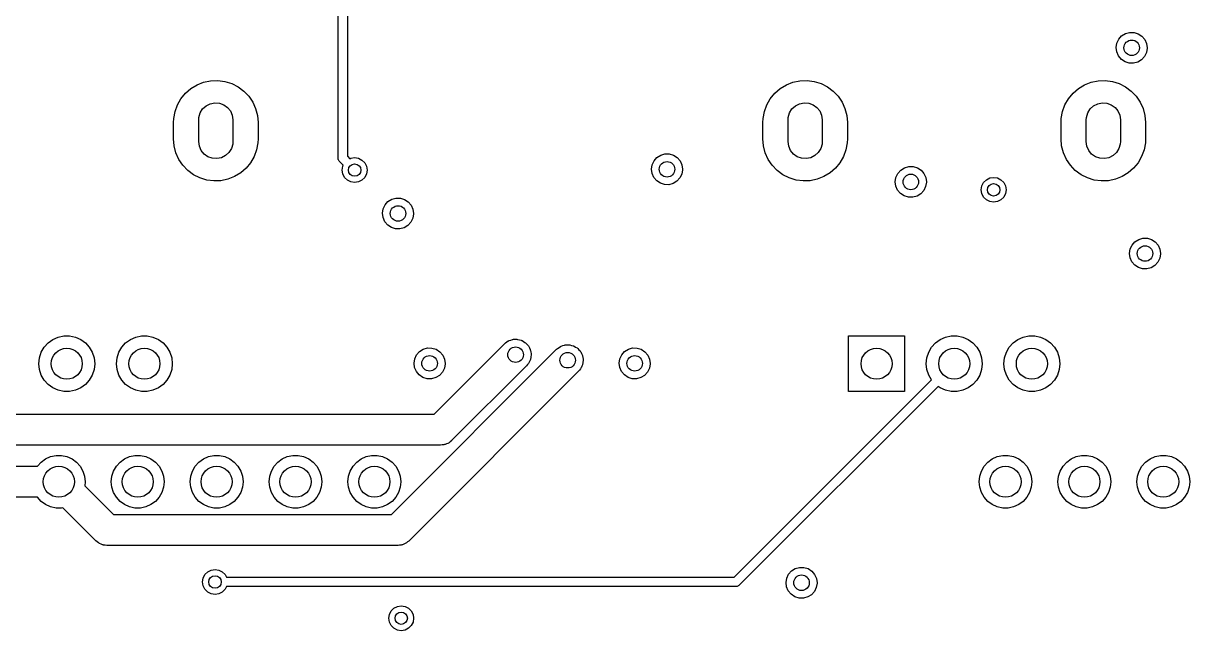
# Model space of a CAD drawing. Extents: x 74 to 207, y -143 to -33.
# Drawn here: x 139.57 to 177.13, y -72.1 to -52.55 of the extents above; entities that cross this region are included whole.
import ezdxf

# ---------------------------------------------------------------- set-up
doc = ezdxf.new("R2010")
doc.units = 0
doc.layers.add('BLACK', color=7, linetype='CONTINUOUS')

msp = doc.modelspace()

# ---------------------------------------------------------------- linework, layer by layer
at = {"layer": 'BLACK', "linetype": 'CONTINUOUS'}
for p, q in [((149.71, -56.896), (149.71, -36.7321)), ((150.01, -36.67), (150.01, -56.8339)), ((174.936, -52.9592), (175.056, -52.8836)), ((175.056, -52.8836), (175.192, -52.8446)), ((175.192, -52.8446), (175.334, -52.8455)), ((175.334, -52.8455), (175.47, -52.8861)), ((175.47, -52.8861), (175.589, -52.9632)), ((174.76, -53.3339), (174.782, -53.1938)), ((174.782, -53.1938), (174.842, -53.0655)), ((174.842, -53.0655), (174.936, -52.9592)), ((175.589, -52.9632), (175.681, -53.0706)), ((175.681, -53.0706), (175.74, -53.1997)), ((175.74, -53.1997), (175.76, -53.34)), ((174.778, -53.4745), (174.76, -53.3339)), ((174.836, -53.6042), (174.778, -53.4745)), ((174.927, -53.7127), (174.836, -53.6042)), ((175.675, -53.6196), (175.579, -53.7247)), ((175.736, -53.492), (175.675, -53.6196)), ((175.76, -53.3522), (175.736, -53.492)), ((175.76, -53.34), (175.76, -53.3522)), ((175.045, -53.7913), (174.927, -53.7127)), ((175.18, -53.8336), (175.045, -53.7913)), ((175.322, -53.8362), (175.18, -53.8336)), ((175.459, -53.7989), (175.322, -53.8362)), ((175.579, -53.7247), (175.459, -53.7989)), ((145.165, -54.5318), (145.379, -54.4474)), ((145.379, -54.4474), (145.604, -54.4001)), ((145.604, -54.4001), (145.834, -54.3915)), ((145.834, -54.3915), (146.062, -54.4217)), ((146.062, -54.4217), (146.282, -54.4899)), ((164.14, -54.5318), (164.354, -54.4474)), ((164.354, -54.4474), (164.579, -54.4001)), ((164.579, -54.4001), (164.809, -54.3915)), ((164.809, -54.3915), (165.037, -54.4217)), ((165.037, -54.4217), (165.257, -54.4899)), ((173.74, -54.5318), (173.954, -54.4474)), ((173.954, -54.4474), (174.179, -54.4001)), ((174.179, -54.4001), (174.409, -54.3915)), ((174.409, -54.3915), (174.637, -54.4217)), ((174.637, -54.4217), (174.857, -54.4899)), ((144.649, -54.9797), (144.795, -54.8019)), ((144.795, -54.8019), (144.969, -54.6511)), ((144.969, -54.6511), (145.165, -54.5318)), ((146.282, -54.4899), (146.487, -54.5941)), ((146.487, -54.5941), (146.671, -54.7314)), ((146.671, -54.7314), (146.83, -54.8978)), ((163.624, -54.9797), (163.77, -54.8019)), ((163.77, -54.8019), (163.944, -54.6511)), ((163.944, -54.6511), (164.14, -54.5318)), ((165.257, -54.4899), (165.462, -54.5941)), ((165.462, -54.5941), (165.646, -54.7314)), ((165.646, -54.7314), (165.805, -54.8978)), ((173.224, -54.9797), (173.37, -54.8019)), ((173.37, -54.8019), (173.544, -54.6511)), ((173.544, -54.6511), (173.74, -54.5318)), ((174.857, -54.4899), (175.062, -54.5941)), ((175.062, -54.5941), (175.246, -54.7314)), ((175.246, -54.7314), (175.405, -54.8978)), ((144.457, -55.3957), (144.535, -55.1795)), ((144.535, -55.1795), (144.649, -54.9797)), ((145.456, -55.2084), (145.589, -55.1406)), ((145.589, -55.1406), (145.735, -55.1111)), ((145.735, -55.1111), (145.884, -55.122)), ((145.884, -55.122), (146.025, -55.1726)), ((146.025, -55.1726), (146.147, -55.2591)), ((146.83, -54.8978), (146.958, -55.0886)), ((146.958, -55.0886), (147.053, -55.2983)), ((163.432, -55.3957), (163.51, -55.1795)), ((163.51, -55.1795), (163.624, -54.9797)), ((164.431, -55.2084), (164.564, -55.1406)), ((164.564, -55.1406), (164.71, -55.1111)), ((164.71, -55.1111), (164.859, -55.122)), ((164.859, -55.122), (165, -55.1726)), ((165, -55.1726), (165.122, -55.2591)), ((165.805, -54.8978), (165.933, -55.0886)), ((165.933, -55.0886), (166.028, -55.2983)), ((173.032, -55.3957), (173.11, -55.1795)), ((173.11, -55.1795), (173.224, -54.9797)), ((174.031, -55.2084), (174.164, -55.1406)), ((174.164, -55.1406), (174.31, -55.1111)), ((174.31, -55.1111), (174.459, -55.122)), ((174.459, -55.122), (174.6, -55.1726)), ((174.6, -55.1726), (174.722, -55.2591)), ((175.405, -54.8978), (175.533, -55.0886)), ((175.533, -55.0886), (175.628, -55.2983)), ((144.416, -55.622), (144.457, -55.3957)), ((145.226, -55.5797), (145.268, -55.4363)), ((145.268, -55.4363), (145.346, -55.3094)), ((145.346, -55.3094), (145.456, -55.2084)), ((146.147, -55.2591), (146.24, -55.3751)), ((146.24, -55.3751), (146.3, -55.5121)), ((146.3, -55.5121), (146.32, -55.66)), ((147.053, -55.2983), (147.111, -55.5209)), ((147.111, -55.5209), (147.13, -55.75)), ((163.391, -55.622), (163.432, -55.3957)), ((164.201, -55.5797), (164.243, -55.4363)), ((164.243, -55.4363), (164.321, -55.3094)), ((164.321, -55.3094), (164.431, -55.2084)), ((165.122, -55.2591), (165.215, -55.3751)), ((165.215, -55.3751), (165.275, -55.5121)), ((165.275, -55.5121), (165.295, -55.66)), ((166.028, -55.2983), (166.086, -55.5209)), ((166.086, -55.5209), (166.105, -55.75)), ((172.991, -55.622), (173.032, -55.3957)), ((173.801, -55.5797), (173.843, -55.4363)), ((173.843, -55.4363), (173.921, -55.3094)), ((173.921, -55.3094), (174.031, -55.2084)), ((174.722, -55.2591), (174.815, -55.3751)), ((174.815, -55.3751), (174.875, -55.5121)), ((174.875, -55.5121), (174.895, -55.66)), ((175.628, -55.2983), (175.686, -55.5209)), ((175.686, -55.5209), (175.705, -55.75)), ((144.41, -55.75), (144.416, -55.622)), ((144.41, -56.27), (144.41, -55.75)), ((145.22, -55.66), (145.226, -55.5797)), ((145.22, -56.36), (145.22, -55.66)), ((146.32, -55.66), (146.32, -56.36)), ((147.13, -55.75), (147.13, -56.27)), ((163.385, -55.75), (163.391, -55.622)), ((163.385, -56.27), (163.385, -55.75)), ((164.195, -55.66), (164.201, -55.5797)), ((164.195, -56.36), (164.195, -55.66)), ((165.295, -55.66), (165.295, -56.36)), ((166.105, -55.75), (166.105, -56.27)), ((172.985, -55.75), (172.991, -55.622)), ((172.985, -56.27), (172.985, -55.75)), ((173.795, -55.66), (173.801, -55.5797)), ((173.795, -56.36), (173.795, -55.66)), ((174.895, -55.66), (174.895, -56.36)), ((175.705, -55.75), (175.705, -56.27)), ((144.429, -56.4991), (144.41, -56.27)), ((147.13, -56.27), (147.124, -56.398)), ((163.404, -56.4991), (163.385, -56.27)), ((166.105, -56.27), (166.099, -56.398)), ((173.004, -56.4991), (172.985, -56.27)), ((175.705, -56.27), (175.699, -56.398)), ((144.487, -56.7217), (144.429, -56.4991)), ((145.24, -56.5079), (145.22, -56.36)), ((145.3, -56.6449), (145.24, -56.5079)), ((145.393, -56.7609), (145.3, -56.6449)), ((146.272, -56.5837), (146.194, -56.7106)), ((146.314, -56.4403), (146.272, -56.5837)), ((146.32, -56.36), (146.314, -56.4403)), ((147.083, -56.6243), (147.005, -56.8405)), ((147.124, -56.398), (147.083, -56.6243)), ((163.462, -56.7217), (163.404, -56.4991)), ((164.215, -56.5079), (164.195, -56.36)), ((164.275, -56.6449), (164.215, -56.5079)), ((164.368, -56.7609), (164.275, -56.6449)), ((165.247, -56.5837), (165.169, -56.7106)), ((165.289, -56.4403), (165.247, -56.5837)), ((165.295, -56.36), (165.289, -56.4403)), ((166.058, -56.6243), (165.98, -56.8405)), ((166.099, -56.398), (166.058, -56.6243)), ((173.062, -56.7217), (173.004, -56.4991)), ((173.815, -56.5079), (173.795, -56.36)), ((173.875, -56.6449), (173.815, -56.5079)), ((173.968, -56.7609), (173.875, -56.6449)), ((174.847, -56.5837), (174.769, -56.7106)), ((174.889, -56.4403), (174.847, -56.5837)), ((174.895, -56.36), (174.889, -56.4403)), ((175.658, -56.6243), (175.58, -56.8405)), ((175.699, -56.398), (175.658, -56.6243)), ((144.582, -56.9314), (144.487, -56.7217)), ((144.71, -57.1222), (144.582, -56.9314)), ((145.515, -56.8474), (145.393, -56.7609)), ((145.656, -56.898), (145.515, -56.8474)), ((145.805, -56.9089), (145.656, -56.898)), ((145.951, -56.8794), (145.805, -56.9089)), ((146.084, -56.8116), (145.951, -56.8794)), ((146.194, -56.7106), (146.084, -56.8116)), ((146.891, -57.0403), (146.745, -57.2181)), ((147.005, -56.8405), (146.891, -57.0403)), ((149.715, -56.9151), (149.71, -56.896)), ((149.715, -56.9348), (149.715, -56.9151)), ((149.725, -56.9519), (149.715, -56.9348)), ((149.73, -56.971), (149.725, -56.9519)), ((149.744, -56.985), (149.73, -56.971)), ((149.754, -57.0021), (149.744, -56.985)), ((149.876, -57.1238), (149.754, -57.0021)), ((150.01, -56.8339), (150.088, -56.9117)), ((150.088, -56.9117), (150.117, -56.8966)), ((150.117, -56.8966), (150.241, -56.877)), ((150.241, -56.877), (150.365, -56.8966)), ((150.365, -56.8966), (150.476, -56.9534)), ((150.476, -56.9534), (150.565, -57.0419)), ((150.565, -57.0419), (150.621, -57.1534)), ((159.82, -57.1058), (159.88, -56.9775)), ((159.88, -56.9775), (159.974, -56.8712)), ((159.974, -56.8712), (160.094, -56.7956)), ((160.094, -56.7956), (160.23, -56.7566)), ((160.23, -56.7566), (160.372, -56.7575)), ((160.372, -56.7575), (160.508, -56.7981)), ((160.508, -56.7981), (160.626, -56.8752)), ((160.626, -56.8752), (160.719, -56.9826)), ((160.719, -56.9826), (160.778, -57.1117)), ((163.557, -56.9314), (163.462, -56.7217)), ((163.685, -57.1222), (163.557, -56.9314)), ((164.49, -56.8474), (164.368, -56.7609)), ((164.631, -56.898), (164.49, -56.8474)), ((164.78, -56.9089), (164.631, -56.898)), ((164.926, -56.8794), (164.78, -56.9089)), ((165.059, -56.8116), (164.926, -56.8794)), ((165.169, -56.7106), (165.059, -56.8116)), ((165.866, -57.0403), (165.72, -57.2181)), ((165.98, -56.8405), (165.866, -57.0403)), ((173.157, -56.9314), (173.062, -56.7217)), ((173.285, -57.1222), (173.157, -56.9314)), ((174.09, -56.8474), (173.968, -56.7609)), ((174.231, -56.898), (174.09, -56.8474)), ((174.38, -56.9089), (174.231, -56.898)), ((174.526, -56.8794), (174.38, -56.9089)), ((174.659, -56.8116), (174.526, -56.8794)), ((174.769, -56.7106), (174.659, -56.8116)), ((175.466, -57.0403), (175.32, -57.2181)), ((175.58, -56.8405), (175.466, -57.0403)), ((144.869, -57.2886), (144.71, -57.1222)), ((145.053, -57.4259), (144.869, -57.2886)), ((145.258, -57.5301), (145.053, -57.4259)), ((146.571, -57.3689), (146.375, -57.4882)), ((146.745, -57.2181), (146.571, -57.3689)), ((149.841, -57.277), (149.861, -57.1534)), ((149.861, -57.4006), (149.841, -57.277)), ((149.861, -57.1534), (149.876, -57.1238)), ((149.917, -57.5121), (149.861, -57.4006)), ((150.621, -57.4006), (150.565, -57.5121)), ((150.621, -57.1534), (150.641, -57.277)), ((150.641, -57.277), (150.621, -57.4006)), ((159.798, -57.2459), (159.82, -57.1058)), ((159.816, -57.3865), (159.798, -57.2459)), ((159.873, -57.5162), (159.816, -57.3865)), ((160.774, -57.404), (160.712, -57.5316)), ((160.798, -57.2642), (160.774, -57.404)), ((160.778, -57.1117), (160.798, -57.252)), ((160.798, -57.252), (160.798, -57.2642)), ((163.844, -57.2886), (163.685, -57.1222)), ((164.028, -57.4259), (163.844, -57.2886)), ((164.233, -57.5301), (164.028, -57.4259)), ((165.546, -57.3689), (165.35, -57.4882)), ((165.72, -57.2181), (165.546, -57.3689)), ((167.67, -57.5118), (167.73, -57.3835)), ((167.73, -57.3835), (167.824, -57.2772)), ((167.824, -57.2772), (167.944, -57.2016)), ((167.944, -57.2016), (168.08, -57.1626)), ((168.08, -57.1626), (168.222, -57.1635)), ((168.222, -57.1635), (168.358, -57.2041)), ((168.358, -57.2041), (168.477, -57.2812)), ((168.477, -57.2812), (168.569, -57.3886)), ((168.569, -57.3886), (168.628, -57.5177)), ((173.444, -57.2886), (173.285, -57.1222)), ((173.628, -57.4259), (173.444, -57.2886)), ((173.833, -57.5301), (173.628, -57.4259)), ((175.146, -57.3689), (174.95, -57.4882)), ((175.32, -57.2181), (175.146, -57.3689)), ((145.478, -57.5983), (145.258, -57.5301)), ((145.706, -57.6285), (145.478, -57.5983)), ((145.936, -57.6199), (145.706, -57.6285)), ((146.161, -57.5726), (145.936, -57.6199)), ((146.375, -57.4882), (146.161, -57.5726)), ((150.006, -57.6006), (149.917, -57.5121)), ((150.117, -57.6574), (150.006, -57.6006)), ((150.241, -57.677), (150.117, -57.6574)), ((150.365, -57.6574), (150.241, -57.677)), ((150.476, -57.6006), (150.365, -57.6574)), ((150.565, -57.5121), (150.476, -57.6006)), ((159.965, -57.6247), (159.873, -57.5162)), ((160.083, -57.7033), (159.965, -57.6247)), ((160.218, -57.7456), (160.083, -57.7033)), ((160.36, -57.7482), (160.218, -57.7456)), ((160.496, -57.7109), (160.36, -57.7482)), ((160.617, -57.6367), (160.496, -57.7109)), ((160.712, -57.5316), (160.617, -57.6367)), ((164.453, -57.5983), (164.233, -57.5301)), ((164.681, -57.6285), (164.453, -57.5983)), ((164.911, -57.6199), (164.681, -57.6285)), ((165.136, -57.5726), (164.911, -57.6199)), ((165.35, -57.4882), (165.136, -57.5726)), ((167.648, -57.6519), (167.67, -57.5118)), ((167.666, -57.7925), (167.648, -57.6519)), ((167.724, -57.9222), (167.666, -57.7925)), ((168.624, -57.81), (168.563, -57.9376)), ((168.648, -57.6702), (168.624, -57.81)), ((168.628, -57.5177), (168.648, -57.658)), ((168.648, -57.658), (168.648, -57.6702)), ((170.415, -57.912), (170.435, -57.7884)), ((170.435, -57.7884), (170.491, -57.6769)), ((170.491, -57.6769), (170.58, -57.5884)), ((170.58, -57.5884), (170.691, -57.5316)), ((170.691, -57.5316), (170.815, -57.512)), ((170.815, -57.512), (170.939, -57.5316)), ((170.939, -57.5316), (171.05, -57.5884)), ((171.05, -57.5884), (171.139, -57.6769)), ((171.139, -57.6769), (171.195, -57.7884)), ((171.195, -57.7884), (171.215, -57.912)), ((174.053, -57.5983), (173.833, -57.5301)), ((174.281, -57.6285), (174.053, -57.5983)), ((174.511, -57.6199), (174.281, -57.6285)), ((174.736, -57.5726), (174.511, -57.6199)), ((174.95, -57.4882), (174.736, -57.5726)), ((151.434, -58.2176), (151.57, -58.1786)), ((151.57, -58.1786), (151.712, -58.1795)), ((151.712, -58.1795), (151.848, -58.2201)), ((167.815, -58.0307), (167.724, -57.9222)), ((167.933, -58.1093), (167.815, -58.0307)), ((168.068, -58.1516), (167.933, -58.1093)), ((168.21, -58.1542), (168.068, -58.1516)), ((168.347, -58.1169), (168.21, -58.1542)), ((168.467, -58.0427), (168.347, -58.1169)), ((168.563, -57.9376), (168.467, -58.0427)), ((170.435, -58.0356), (170.415, -57.912)), ((170.491, -58.1471), (170.435, -58.0356)), ((170.58, -58.2356), (170.491, -58.1471)), ((171.139, -58.1471), (171.05, -58.2356)), ((171.195, -58.0356), (171.139, -58.1471)), ((171.215, -57.912), (171.195, -58.0356)), ((151.138, -58.6679), (151.16, -58.5278)), ((151.16, -58.5278), (151.22, -58.3995)), ((151.22, -58.3995), (151.314, -58.2932)), ((151.314, -58.2932), (151.434, -58.2176)), ((151.848, -58.2201), (151.967, -58.2972)), ((151.967, -58.2972), (152.059, -58.4046)), ((152.059, -58.4046), (152.118, -58.5337)), ((152.118, -58.5337), (152.138, -58.674)), ((170.691, -58.2924), (170.58, -58.2356)), ((170.815, -58.312), (170.691, -58.2924)), ((170.939, -58.2924), (170.815, -58.312)), ((171.05, -58.2356), (170.939, -58.2924)), ((151.156, -58.8085), (151.138, -58.6679)), ((151.214, -58.9382), (151.156, -58.8085)), ((151.305, -59.0467), (151.214, -58.9382)), ((152.053, -58.9536), (151.957, -59.0587)), ((152.114, -58.826), (152.053, -58.9536)), ((152.138, -58.6862), (152.114, -58.826)), ((152.138, -58.674), (152.138, -58.6862)), ((151.423, -59.1253), (151.305, -59.0467)), ((151.558, -59.1676), (151.423, -59.1253)), ((151.7, -59.1702), (151.558, -59.1676)), ((151.837, -59.1329), (151.7, -59.1702)), ((151.957, -59.0587), (151.837, -59.1329)), ((175.211, -59.8175), (175.271, -59.6892)), ((175.271, -59.6892), (175.365, -59.5829)), ((175.365, -59.5829), (175.485, -59.5073)), ((175.485, -59.5073), (175.621, -59.4683)), ((175.621, -59.4683), (175.763, -59.4692)), ((175.763, -59.4692), (175.899, -59.5098)), ((175.899, -59.5098), (176.018, -59.5869)), ((176.018, -59.5869), (176.11, -59.6943)), ((176.11, -59.6943), (176.169, -59.8234)), ((175.189, -59.9576), (175.211, -59.8175)), ((175.207, -60.0982), (175.189, -59.9576)), ((176.189, -59.9759), (176.165, -60.1157)), ((176.169, -59.8234), (176.189, -59.9637)), ((176.189, -59.9637), (176.189, -59.9759)), ((175.265, -60.2279), (175.207, -60.0982)), ((175.356, -60.3364), (175.265, -60.2279)), ((175.474, -60.415), (175.356, -60.3364)), ((175.609, -60.4573), (175.474, -60.415)), ((175.751, -60.4599), (175.609, -60.4573)), ((175.888, -60.4226), (175.751, -60.4599)), ((176.008, -60.3484), (175.888, -60.4226)), ((176.104, -60.2433), (176.008, -60.3484)), ((176.165, -60.1157), (176.104, -60.2433)), ((140.52, -62.7306), (140.692, -62.654)), ((140.692, -62.654), (140.876, -62.6149)), ((140.876, -62.6149), (141.064, -62.6149)), ((141.064, -62.6149), (141.248, -62.654)), ((141.248, -62.654), (141.42, -62.7306)), ((143.02, -62.7306), (143.192, -62.654)), ((143.192, -62.654), (143.376, -62.6149)), ((143.376, -62.6149), (143.564, -62.6149)), ((143.564, -62.6149), (143.748, -62.654)), ((143.748, -62.654), (143.92, -62.7306)), ((166.145, -64.41), (166.145, -62.61)), ((166.145, -62.61), (167.945, -62.61)), ((167.945, -62.61), (167.945, -64.41)), ((169.095, -62.7306), (169.267, -62.654)), ((169.267, -62.654), (169.451, -62.6149)), ((169.451, -62.6149), (169.639, -62.6149)), ((169.639, -62.6149), (169.823, -62.654)), ((169.823, -62.654), (169.995, -62.7306)), ((171.595, -62.7306), (171.767, -62.654)), ((171.767, -62.654), (171.951, -62.6149)), ((171.951, -62.6149), (172.139, -62.6149)), ((172.139, -62.6149), (172.323, -62.654)), ((172.323, -62.654), (172.495, -62.7306)), ((140.148, -63.1439), (140.242, -62.981)), ((140.242, -62.981), (140.368, -62.8412)), ((140.368, -62.8412), (140.52, -62.7306)), ((141.42, -62.7306), (141.572, -62.8412)), ((141.572, -62.8412), (141.698, -62.981)), ((141.698, -62.981), (141.792, -63.1439)), ((142.648, -63.1439), (142.742, -62.981)), ((142.742, -62.981), (142.868, -62.8412)), ((142.868, -62.8412), (143.02, -62.7306)), ((143.92, -62.7306), (144.072, -62.8412)), ((144.072, -62.8412), (144.198, -62.981)), ((144.198, -62.981), (144.292, -63.1439)), ((151.43, -68.36), (156.745, -63.0448)), ((152.33, -63.1192), (152.45, -63.0436)), ((152.45, -63.0436), (152.586, -63.0046)), ((152.586, -63.0046), (152.728, -63.0055)), ((152.728, -63.0055), (152.864, -63.0461)), ((152.802, -65.1336), (155.069, -62.867)), ((152.864, -63.0461), (152.983, -63.1232)), ((155.069, -62.867), (155.073, -62.8628)), ((155.073, -62.8628), (155.087, -62.8527)), ((155.087, -62.8527), (155.099, -62.8398)), ((155.099, -62.8398), (155.144, -62.811)), ((155.144, -62.811), (155.188, -62.7791)), ((155.188, -62.7791), (155.204, -62.7733)), ((155.204, -62.7733), (155.218, -62.7642)), ((155.218, -62.7642), (155.27, -62.7493)), ((155.27, -62.7493), (155.321, -62.731)), ((155.321, -62.731), (155.338, -62.7299)), ((155.338, -62.7299), (155.355, -62.7252)), ((155.355, -62.7252), (155.409, -62.7256)), ((155.409, -62.7256), (155.463, -62.7222)), ((155.463, -62.7222), (155.479, -62.726)), ((155.479, -62.726), (155.497, -62.7261)), ((155.497, -62.7261), (155.548, -62.7416)), ((155.548, -62.7416), (155.601, -62.7535)), ((155.601, -62.7535), (155.616, -62.7618)), ((155.616, -62.7618), (155.632, -62.7667)), ((155.632, -62.7667), (155.678, -62.7961)), ((155.678, -62.7961), (155.725, -62.8223)), ((155.725, -62.8223), (155.737, -62.8345)), ((155.737, -62.8345), (155.751, -62.8438)), ((155.751, -62.8438), (155.787, -62.8848)), ((155.787, -62.8848), (155.825, -62.9232)), ((155.825, -62.9232), (155.833, -62.9382)), ((155.833, -62.9382), (155.844, -62.9512)), ((155.844, -62.9512), (155.866, -63.0004)), ((155.866, -63.0004), (155.892, -63.048)), ((155.892, -63.048), (155.895, -63.0647)), ((155.895, -63.0647), (155.903, -63.0803)), ((155.903, -63.0803), (155.91, -63.1338)), ((156.745, -63.0448), (156.75, -63.0406)), ((156.75, -63.0406), (156.764, -63.0305)), ((156.764, -63.0305), (156.775, -63.0176)), ((156.775, -63.0176), (156.821, -62.9888)), ((156.821, -62.9888), (156.864, -62.9569)), ((156.864, -62.9569), (156.88, -62.9511)), ((156.88, -62.9511), (156.895, -62.942)), ((156.895, -62.942), (156.947, -62.9271)), ((156.947, -62.9271), (156.998, -62.9088)), ((156.998, -62.9088), (157.015, -62.9077)), ((157.015, -62.9077), (157.031, -62.903)), ((157.031, -62.903), (157.085, -62.9034)), ((157.085, -62.9034), (157.139, -62.9)), ((157.139, -62.9), (157.156, -62.9038)), ((157.156, -62.9038), (157.173, -62.9039)), ((157.173, -62.9039), (157.225, -62.9194)), ((157.225, -62.9194), (157.277, -62.9313)), ((157.277, -62.9313), (157.292, -62.9396)), ((157.292, -62.9396), (157.309, -62.9445)), ((157.309, -62.9445), (157.354, -62.9739)), ((157.354, -62.9739), (157.401, -63.0001)), ((157.401, -63.0001), (157.413, -63.0123)), ((157.413, -63.0123), (157.428, -63.0216)), ((157.428, -63.0216), (157.463, -63.0625)), ((157.463, -63.0625), (157.501, -63.101)), ((158.934, -63.1192), (159.054, -63.0436)), ((159.054, -63.0436), (159.19, -63.0046)), ((159.19, -63.0046), (159.332, -63.0055)), ((159.332, -63.0055), (159.468, -63.0461)), ((159.468, -63.0461), (159.587, -63.1232)), ((168.723, -63.1439), (168.817, -62.981)), ((168.817, -62.981), (168.943, -62.8412)), ((168.943, -62.8412), (169.095, -62.7306)), ((169.995, -62.7306), (170.147, -62.8412)), ((170.147, -62.8412), (170.273, -62.981)), ((170.273, -62.981), (170.367, -63.1439)), ((171.223, -63.1439), (171.317, -62.981)), ((171.317, -62.981), (171.443, -62.8412)), ((171.443, -62.8412), (171.595, -62.7306)), ((172.495, -62.7306), (172.647, -62.8412)), ((172.647, -62.8412), (172.773, -62.981)), ((172.773, -62.981), (172.867, -63.1439)), ((140.07, -63.51), (140.09, -63.3229)), ((140.09, -63.3229), (140.148, -63.1439)), ((141.792, -63.1439), (141.85, -63.3229)), ((141.85, -63.3229), (141.87, -63.51)), ((142.57, -63.51), (142.59, -63.3229)), ((142.59, -63.3229), (142.648, -63.1439)), ((144.292, -63.1439), (144.35, -63.3229)), ((144.35, -63.3229), (144.37, -63.51)), ((152.154, -63.4939), (152.176, -63.3538)), ((152.176, -63.3538), (152.236, -63.2255)), ((152.236, -63.2255), (152.33, -63.1192)), ((152.983, -63.1232), (153.075, -63.2306)), ((153.075, -63.2306), (153.134, -63.3597)), ((153.134, -63.3597), (153.154, -63.5)), ((155.861, -63.4607), (155.847, -63.4793)), ((155.878, -63.4158), (155.861, -63.4607)), ((155.899, -63.3726), (155.878, -63.4158)), ((155.903, -63.3497), (155.899, -63.3726)), ((155.911, -63.328), (155.903, -63.3497)), ((155.91, -63.1338), (155.921, -63.1866)), ((155.914, -63.2801), (155.911, -63.328)), ((155.922, -63.2328), (155.914, -63.2801)), ((155.921, -63.1866), (155.92, -63.2037)), ((155.92, -63.2037), (155.923, -63.2206)), ((155.923, -63.2206), (155.922, -63.2328)), ((157.501, -63.101), (157.509, -63.1161)), ((157.509, -63.1161), (157.52, -63.129)), ((157.52, -63.129), (157.543, -63.1782)), ((157.543, -63.1782), (157.568, -63.2258)), ((157.568, -63.2258), (157.572, -63.2425)), ((157.572, -63.2425), (157.579, -63.2581)), ((157.579, -63.2581), (157.587, -63.3115)), ((157.587, -63.3115), (157.598, -63.3644)), ((157.591, -63.4579), (157.587, -63.5058)), ((157.599, -63.4106), (157.591, -63.4579)), ((157.598, -63.3644), (157.597, -63.3815)), ((157.597, -63.3815), (157.599, -63.3984)), ((157.599, -63.3984), (157.599, -63.4106)), ((158.758, -63.4939), (158.78, -63.3538)), ((158.78, -63.3538), (158.84, -63.2255)), ((158.84, -63.2255), (158.934, -63.1192)), ((159.587, -63.1232), (159.679, -63.2306)), ((159.679, -63.2306), (159.738, -63.3597)), ((159.738, -63.3597), (159.758, -63.5)), ((168.645, -63.51), (168.665, -63.3229)), ((168.665, -63.3229), (168.723, -63.1439)), ((170.367, -63.1439), (170.425, -63.3229)), ((170.425, -63.3229), (170.445, -63.51)), ((171.145, -63.51), (171.165, -63.3229)), ((171.165, -63.3229), (171.223, -63.1439)), ((172.867, -63.1439), (172.925, -63.3229)), ((172.925, -63.3229), (172.945, -63.51)), ((140.09, -63.6971), (140.07, -63.51)), ((140.148, -63.8761), (140.09, -63.6971)), ((141.85, -63.6971), (141.792, -63.8761)), ((141.87, -63.51), (141.85, -63.6971)), ((142.59, -63.6971), (142.57, -63.51)), ((142.648, -63.8761), (142.59, -63.6971)), ((144.35, -63.6971), (144.292, -63.8761)), ((144.37, -63.51), (144.35, -63.6971)), ((157.453, -63.752), (151.991, -69.2136)), ((152.172, -63.6345), (152.154, -63.4939)), ((152.23, -63.7642), (152.172, -63.6345)), ((152.321, -63.8727), (152.23, -63.7642)), ((153.069, -63.7796), (152.973, -63.8847)), ((153.13, -63.652), (153.069, -63.7796)), ((153.154, -63.5122), (153.13, -63.652)), ((153.154, -63.5), (153.154, -63.5122)), ((155.776, -63.5742), (153.363, -65.9872)), ((155.805, -63.5358), (155.776, -63.5742)), ((155.837, -63.5002), (155.805, -63.5358)), ((155.847, -63.4793), (155.837, -63.5002)), ((157.481, -63.7136), (157.453, -63.752)), ((157.514, -63.678), (157.481, -63.7136)), ((157.524, -63.6571), (157.514, -63.678)), ((157.538, -63.6385), (157.524, -63.6571)), ((157.554, -63.5936), (157.538, -63.6385)), ((157.575, -63.5504), (157.554, -63.5936)), ((157.579, -63.5275), (157.575, -63.5504)), ((157.587, -63.5058), (157.579, -63.5275)), ((158.776, -63.6345), (158.758, -63.4939)), ((158.834, -63.7642), (158.776, -63.6345)), ((158.925, -63.8727), (158.834, -63.7642)), ((159.673, -63.7796), (159.577, -63.8847)), ((159.734, -63.652), (159.673, -63.7796)), ((159.758, -63.5122), (159.734, -63.652)), ((159.758, -63.5), (159.758, -63.5122)), ((168.665, -63.6971), (168.645, -63.51)), ((168.723, -63.8761), (168.665, -63.6971)), ((170.425, -63.6971), (170.367, -63.8761)), ((170.445, -63.51), (170.425, -63.6971)), ((171.165, -63.6971), (171.145, -63.51)), ((171.223, -63.8761), (171.165, -63.6971)), ((172.925, -63.6971), (172.867, -63.8761)), ((172.945, -63.51), (172.925, -63.6971)), ((140.242, -64.039), (140.148, -63.8761)), ((140.368, -64.1788), (140.242, -64.039)), ((140.52, -64.2894), (140.368, -64.1788)), ((141.572, -64.1788), (141.42, -64.2894)), ((141.698, -64.039), (141.572, -64.1788)), ((141.792, -63.8761), (141.698, -64.039)), ((142.742, -64.039), (142.648, -63.8761)), ((142.868, -64.1788), (142.742, -64.039)), ((143.02, -64.2894), (142.868, -64.1788)), ((144.072, -64.1788), (143.92, -64.2894)), ((144.198, -64.039), (144.072, -64.1788)), ((144.292, -63.8761), (144.198, -64.039)), ((152.439, -63.9513), (152.321, -63.8727)), ((152.574, -63.9936), (152.439, -63.9513)), ((152.716, -63.9962), (152.574, -63.9936)), ((152.853, -63.9589), (152.716, -63.9962)), ((152.973, -63.8847), (152.853, -63.9589)), ((159.043, -63.9513), (158.925, -63.8727)), ((159.178, -63.9936), (159.043, -63.9513)), ((159.32, -63.9962), (159.178, -63.9936)), ((159.457, -63.9589), (159.32, -63.9962)), ((159.577, -63.8847), (159.457, -63.9589)), ((162.457, -70.3858), (168.812, -64.0307)), ((168.812, -64.0307), (168.723, -63.8761)), ((170.147, -64.1788), (169.995, -64.2894)), ((170.273, -64.039), (170.147, -64.1788)), ((170.367, -63.8761), (170.273, -64.039)), ((171.317, -64.039), (171.223, -63.8761)), ((171.443, -64.1788), (171.317, -64.039)), ((171.595, -64.2894), (171.443, -64.1788)), ((172.647, -64.1788), (172.495, -64.2894)), ((172.773, -64.039), (172.647, -64.1788)), ((172.867, -63.8761), (172.773, -64.039)), ((140.692, -64.366), (140.52, -64.2894)), ((140.876, -64.4051), (140.692, -64.366)), ((141.064, -64.4051), (140.876, -64.4051)), ((141.248, -64.366), (141.064, -64.4051)), ((141.42, -64.2894), (141.248, -64.366)), ((143.192, -64.366), (143.02, -64.2894)), ((143.376, -64.4051), (143.192, -64.366)), ((143.564, -64.4051), (143.376, -64.4051)), ((143.748, -64.366), (143.564, -64.4051)), ((143.92, -64.2894), (143.748, -64.366)), ((169.027, -64.2401), (162.625, -70.6419)), ((167.945, -64.41), (166.145, -64.41)), ((169.095, -64.2894), (169.027, -64.2401)), ((169.267, -64.366), (169.095, -64.2894)), ((169.451, -64.4051), (169.267, -64.366)), ((169.639, -64.4051), (169.451, -64.4051)), ((169.823, -64.366), (169.639, -64.4051)), ((169.995, -64.2894), (169.823, -64.366)), ((171.767, -64.366), (171.595, -64.2894)), ((171.951, -64.4051), (171.767, -64.366)), ((172.139, -64.4051), (171.951, -64.4051)), ((172.323, -64.366), (172.139, -64.4051)), ((172.495, -64.2894), (172.323, -64.366)), ((137.312, -65.1336), (152.802, -65.1336)), ((153.196, -66.0924), (153.15, -66.1135)), ((153.244, -66.0751), (153.196, -66.0924)), ((153.261, -66.0632), (153.244, -66.0751)), ((153.279, -66.0548), (153.261, -66.0632)), ((153.318, -66.0215), (153.279, -66.0548)), ((153.359, -65.9914), (153.318, -66.0215)), ((153.363, -65.9872), (153.359, -65.9914)), ((153.01, -66.1336), (137.52, -66.1336)), ((140.453, -66.5016), (140.627, -66.4647)), ((140.627, -66.4647), (140.805, -66.4647)), ((140.805, -66.4647), (140.979, -66.5016)), ((142.993, -66.5016), (143.167, -66.4647)), ((143.167, -66.4647), (143.345, -66.4647)), ((143.345, -66.4647), (143.519, -66.5016)), ((145.533, -66.5016), (145.707, -66.4647)), ((145.707, -66.4647), (145.885, -66.4647)), ((145.885, -66.4647), (146.059, -66.5016)), ((148.073, -66.5016), (148.247, -66.4647)), ((148.247, -66.4647), (148.425, -66.4647)), ((148.425, -66.4647), (148.599, -66.5016)), ((150.613, -66.5016), (150.787, -66.4647)), ((150.787, -66.4647), (150.965, -66.4647)), ((150.965, -66.4647), (151.139, -66.5016)), ((153.06, -66.1264), (153.01, -66.1336)), ((153.111, -66.1232), (153.06, -66.1264)), ((153.13, -66.1164), (153.111, -66.1232)), ((153.15, -66.1135), (153.13, -66.1164)), ((170.933, -66.5016), (171.107, -66.4647)), ((171.107, -66.4647), (171.285, -66.4647)), ((171.285, -66.4647), (171.459, -66.5016)), ((173.473, -66.5016), (173.647, -66.4647)), ((173.647, -66.4647), (173.825, -66.4647)), ((173.825, -66.4647), (173.999, -66.5016)), ((176.013, -66.5016), (176.187, -66.4647)), ((176.187, -66.4647), (176.365, -66.4647)), ((176.365, -66.4647), (176.539, -66.5016)), ((138.863, -66.81), (140.029, -66.81)), ((140.029, -66.81), (140.147, -66.6783)), ((140.147, -66.6783), (140.291, -66.5739)), ((140.291, -66.5739), (140.453, -66.5016)), ((140.979, -66.5016), (141.141, -66.5739)), ((141.141, -66.5739), (141.285, -66.6783)), ((141.285, -66.6783), (141.404, -66.8104)), ((141.404, -66.8104), (141.493, -66.9643)), ((142.479, -66.9643), (142.568, -66.8104)), ((142.568, -66.8104), (142.687, -66.6783)), ((142.687, -66.6783), (142.831, -66.5739)), ((142.831, -66.5739), (142.993, -66.5016)), ((143.519, -66.5016), (143.681, -66.5739)), ((143.681, -66.5739), (143.825, -66.6783)), ((143.825, -66.6783), (143.944, -66.8104)), ((143.944, -66.8104), (144.033, -66.9643)), ((145.019, -66.9643), (145.108, -66.8104)), ((145.108, -66.8104), (145.227, -66.6783)), ((145.227, -66.6783), (145.371, -66.5739)), ((145.371, -66.5739), (145.533, -66.5016)), ((146.059, -66.5016), (146.221, -66.5739)), ((146.221, -66.5739), (146.365, -66.6783)), ((146.365, -66.6783), (146.484, -66.8104)), ((146.484, -66.8104), (146.573, -66.9643)), ((147.559, -66.9643), (147.648, -66.8104)), ((147.648, -66.8104), (147.767, -66.6783)), ((147.767, -66.6783), (147.911, -66.5739)), ((147.911, -66.5739), (148.073, -66.5016)), ((148.599, -66.5016), (148.761, -66.5739)), ((148.761, -66.5739), (148.905, -66.6783)), ((148.905, -66.6783), (149.024, -66.8104)), ((149.024, -66.8104), (149.113, -66.9643)), ((150.099, -66.9643), (150.188, -66.8104)), ((150.188, -66.8104), (150.307, -66.6783)), ((150.307, -66.6783), (150.451, -66.5739)), ((150.451, -66.5739), (150.613, -66.5016)), ((151.139, -66.5016), (151.301, -66.5739)), ((151.301, -66.5739), (151.445, -66.6783)), ((151.445, -66.6783), (151.564, -66.8104)), ((151.564, -66.8104), (151.653, -66.9643)), ((170.419, -66.9643), (170.508, -66.8104)), ((170.508, -66.8104), (170.627, -66.6783)), ((170.627, -66.6783), (170.771, -66.5739)), ((170.771, -66.5739), (170.933, -66.5016)), ((171.459, -66.5016), (171.621, -66.5739)), ((171.621, -66.5739), (171.765, -66.6783)), ((171.765, -66.6783), (171.884, -66.8104)), ((171.884, -66.8104), (171.973, -66.9643)), ((172.959, -66.9643), (173.048, -66.8104)), ((173.048, -66.8104), (173.167, -66.6783)), ((173.167, -66.6783), (173.311, -66.5739)), ((173.311, -66.5739), (173.473, -66.5016)), ((173.999, -66.5016), (174.161, -66.5739)), ((174.161, -66.5739), (174.305, -66.6783)), ((174.305, -66.6783), (174.424, -66.8104)), ((174.424, -66.8104), (174.513, -66.9643)), ((175.499, -66.9643), (175.588, -66.8104)), ((175.588, -66.8104), (175.707, -66.6783)), ((175.707, -66.6783), (175.851, -66.5739)), ((175.851, -66.5739), (176.013, -66.5016)), ((176.539, -66.5016), (176.701, -66.5739)), ((176.701, -66.5739), (176.845, -66.6783)), ((176.845, -66.6783), (176.964, -66.8104)), ((176.964, -66.8104), (177.053, -66.9643)), ((141.493, -66.9643), (141.547, -67.1333)), ((141.547, -67.1333), (141.566, -67.31)), ((142.406, -67.31), (142.425, -67.1333)), ((142.425, -67.1333), (142.479, -66.9643)), ((144.033, -66.9643), (144.087, -67.1333)), ((144.087, -67.1333), (144.106, -67.31)), ((144.946, -67.31), (144.965, -67.1333)), ((144.965, -67.1333), (145.019, -66.9643)), ((146.573, -66.9643), (146.627, -67.1333)), ((146.627, -67.1333), (146.646, -67.31)), ((147.486, -67.31), (147.505, -67.1333)), ((147.505, -67.1333), (147.559, -66.9643)), ((149.113, -66.9643), (149.167, -67.1333)), ((149.167, -67.1333), (149.186, -67.31)), ((150.026, -67.31), (150.045, -67.1333)), ((150.045, -67.1333), (150.099, -66.9643)), ((151.653, -66.9643), (151.707, -67.1333)), ((151.707, -67.1333), (151.726, -67.31)), ((170.346, -67.31), (170.365, -67.1333)), ((170.365, -67.1333), (170.419, -66.9643)), ((171.973, -66.9643), (172.027, -67.1333)), ((172.027, -67.1333), (172.046, -67.31)), ((172.886, -67.31), (172.905, -67.1333)), ((172.905, -67.1333), (172.959, -66.9643)), ((174.513, -66.9643), (174.567, -67.1333)), ((174.567, -67.1333), (174.586, -67.31)), ((175.426, -67.31), (175.445, -67.1333)), ((175.445, -67.1333), (175.499, -66.9643)), ((177.053, -66.9643), (177.107, -67.1333)), ((177.107, -67.1333), (177.126, -67.31)), ((141.566, -67.31), (141.552, -67.4393)), ((141.552, -67.4393), (142.473, -68.36)), ((142.425, -67.4867), (142.406, -67.31)), ((142.479, -67.6557), (142.425, -67.4867)), ((144.087, -67.4867), (144.033, -67.6557)), ((144.106, -67.31), (144.087, -67.4867)), ((144.965, -67.4867), (144.946, -67.31)), ((145.019, -67.6557), (144.965, -67.4867)), ((146.627, -67.4867), (146.573, -67.6557)), ((146.646, -67.31), (146.627, -67.4867)), ((147.505, -67.4867), (147.486, -67.31)), ((147.559, -67.6557), (147.505, -67.4867)), ((149.167, -67.4867), (149.113, -67.6557)), ((149.186, -67.31), (149.167, -67.4867)), ((150.045, -67.4867), (150.026, -67.31)), ((150.099, -67.6557), (150.045, -67.4867)), ((151.707, -67.4867), (151.653, -67.6557)), ((151.726, -67.31), (151.707, -67.4867)), ((170.365, -67.4867), (170.346, -67.31)), ((170.419, -67.6557), (170.365, -67.4867)), ((172.027, -67.4867), (171.973, -67.6557)), ((172.046, -67.31), (172.027, -67.4867)), ((172.905, -67.4867), (172.886, -67.31)), ((172.959, -67.6557), (172.905, -67.4867)), ((174.567, -67.4867), (174.513, -67.6557)), ((174.586, -67.31), (174.567, -67.4867)), ((175.445, -67.4867), (175.426, -67.31)), ((175.499, -67.6557), (175.445, -67.4867)), ((177.107, -67.4867), (177.053, -67.6557)), ((177.126, -67.31), (177.107, -67.4867)), ((140.029, -67.81), (138.863, -67.81)), ((140.147, -67.9417), (140.029, -67.81)), ((140.291, -68.0461), (140.147, -67.9417)), ((142.568, -67.8096), (142.479, -67.6557)), ((142.687, -67.9417), (142.568, -67.8096)), ((142.831, -68.0461), (142.687, -67.9417)), ((143.825, -67.9417), (143.681, -68.0461)), ((143.944, -67.8096), (143.825, -67.9417)), ((144.033, -67.6557), (143.944, -67.8096)), ((145.108, -67.8096), (145.019, -67.6557)), ((145.227, -67.9417), (145.108, -67.8096)), ((145.371, -68.0461), (145.227, -67.9417)), ((146.365, -67.9417), (146.221, -68.0461)), ((146.484, -67.8096), (146.365, -67.9417)), ((146.573, -67.6557), (146.484, -67.8096)), ((147.648, -67.8096), (147.559, -67.6557)), ((147.767, -67.9417), (147.648, -67.8096)), ((147.911, -68.0461), (147.767, -67.9417)), ((148.905, -67.9417), (148.761, -68.0461)), ((149.024, -67.8096), (148.905, -67.9417)), ((149.113, -67.6557), (149.024, -67.8096)), ((150.188, -67.8096), (150.099, -67.6557)), ((150.307, -67.9417), (150.188, -67.8096)), ((150.451, -68.0461), (150.307, -67.9417)), ((151.445, -67.9417), (151.301, -68.0461)), ((151.564, -67.8096), (151.445, -67.9417)), ((151.653, -67.6557), (151.564, -67.8096)), ((170.508, -67.8096), (170.419, -67.6557)), ((170.627, -67.9417), (170.508, -67.8096)), ((170.771, -68.0461), (170.627, -67.9417)), ((171.765, -67.9417), (171.621, -68.0461)), ((171.884, -67.8096), (171.765, -67.9417)), ((171.973, -67.6557), (171.884, -67.8096)), ((173.048, -67.8096), (172.959, -67.6557)), ((173.167, -67.9417), (173.048, -67.8096)), ((173.311, -68.0461), (173.167, -67.9417)), ((174.305, -67.9417), (174.161, -68.0461)), ((174.424, -67.8096), (174.305, -67.9417)), ((174.513, -67.6557), (174.424, -67.8096)), ((175.588, -67.8096), (175.499, -67.6557)), ((175.707, -67.9417), (175.588, -67.8096)), ((175.851, -68.0461), (175.707, -67.9417)), ((176.845, -67.9417), (176.701, -68.0461)), ((176.964, -67.8096), (176.845, -67.9417)), ((177.053, -67.6557), (176.964, -67.8096)), ((140.453, -68.1184), (140.291, -68.0461)), ((140.627, -68.1553), (140.453, -68.1184)), ((140.805, -68.1553), (140.627, -68.1553)), ((140.846, -68.1467), (140.805, -68.1553)), ((141.912, -69.2136), (140.846, -68.1467)), ((142.993, -68.1184), (142.831, -68.0461)), ((143.167, -68.1553), (142.993, -68.1184)), ((143.345, -68.1553), (143.167, -68.1553)), ((143.519, -68.1184), (143.345, -68.1553)), ((143.681, -68.0461), (143.519, -68.1184)), ((145.533, -68.1184), (145.371, -68.0461)), ((145.707, -68.1553), (145.533, -68.1184)), ((145.885, -68.1553), (145.707, -68.1553)), ((146.059, -68.1184), (145.885, -68.1553)), ((146.221, -68.0461), (146.059, -68.1184)), ((148.073, -68.1184), (147.911, -68.0461)), ((148.247, -68.1553), (148.073, -68.1184)), ((148.425, -68.1553), (148.247, -68.1553)), ((148.599, -68.1184), (148.425, -68.1553)), ((148.761, -68.0461), (148.599, -68.1184)), ((150.613, -68.1184), (150.451, -68.0461)), ((150.787, -68.1553), (150.613, -68.1184)), ((150.965, -68.1553), (150.787, -68.1553)), ((151.139, -68.1184), (150.965, -68.1553)), ((151.301, -68.0461), (151.139, -68.1184)), ((170.933, -68.1184), (170.771, -68.0461)), ((171.107, -68.1553), (170.933, -68.1184)), ((171.285, -68.1553), (171.107, -68.1553)), ((171.459, -68.1184), (171.285, -68.1553)), ((171.621, -68.0461), (171.459, -68.1184)), ((173.473, -68.1184), (173.311, -68.0461)), ((173.647, -68.1553), (173.473, -68.1184)), ((173.825, -68.1553), (173.647, -68.1553)), ((173.999, -68.1184), (173.825, -68.1553)), ((174.161, -68.0461), (173.999, -68.1184)), ((176.013, -68.1184), (175.851, -68.0461)), ((176.187, -68.1553), (176.013, -68.1184)), ((176.365, -68.1553), (176.187, -68.1553)), ((176.539, -68.1184), (176.365, -68.1553)), ((176.701, -68.0461), (176.539, -68.1184)), ((142.473, -68.36), (151.43, -68.36)), ((141.953, -69.2441), (141.912, -69.2136)), ((141.991, -69.2779), (141.953, -69.2441)), ((142.01, -69.2865), (141.991, -69.2779)), ((142.026, -69.2986), (142.01, -69.2865)), ((142.074, -69.3165), (142.026, -69.2986)), ((142.12, -69.3382), (142.074, -69.3165)), ((142.14, -69.3413), (142.12, -69.3382)), ((142.159, -69.3483), (142.14, -69.3413)), ((142.209, -69.3521), (142.159, -69.3483)), ((142.26, -69.36), (142.209, -69.3521)), ((142.266, -69.36), (142.26, -69.36)), ((151.637, -69.36), (142.266, -69.36)), ((151.688, -69.3528), (151.637, -69.36)), ((151.739, -69.3496), (151.688, -69.3528)), ((151.758, -69.3428), (151.739, -69.3496)), ((151.778, -69.3399), (151.758, -69.3428)), ((151.824, -69.3188), (151.778, -69.3399)), ((151.872, -69.3015), (151.824, -69.3188)), ((151.888, -69.2896), (151.872, -69.3015)), ((151.907, -69.2812), (151.888, -69.2896)), ((151.945, -69.2479), (151.907, -69.2812)), ((151.987, -69.2178), (151.945, -69.2479)), ((151.991, -69.2136), (151.987, -69.2178)), ((145.422, -70.3007), (145.51, -70.2122)), ((145.51, -70.2122), (145.622, -70.1554)), ((145.622, -70.1554), (145.745, -70.1358)), ((145.745, -70.1358), (145.869, -70.1554)), ((145.869, -70.1554), (145.98, -70.2122)), ((145.98, -70.2122), (146.069, -70.3007)), ((164.211, -70.2867), (164.305, -70.1804)), ((164.305, -70.1804), (164.425, -70.1048)), ((164.425, -70.1048), (164.561, -70.0658)), ((164.561, -70.0658), (164.703, -70.0667)), ((164.703, -70.0667), (164.839, -70.1073)), ((164.839, -70.1073), (164.958, -70.1844)), ((164.958, -70.1844), (165.05, -70.2918)), ((145.345, -70.5358), (145.365, -70.4122)), ((145.365, -70.6594), (145.345, -70.5358)), ((145.365, -70.4122), (145.422, -70.3007)), ((146.069, -70.3007), (146.112, -70.3858)), ((146.112, -70.3858), (162.457, -70.3858)), ((164.129, -70.5551), (164.151, -70.415)), ((164.147, -70.6957), (164.129, -70.5551)), ((164.151, -70.415), (164.211, -70.2867)), ((165.05, -70.2918), (165.109, -70.4209)), ((165.129, -70.5734), (165.105, -70.7132)), ((165.109, -70.4209), (165.129, -70.5612)), ((165.129, -70.5612), (165.129, -70.5734)), ((145.422, -70.7709), (145.365, -70.6594)), ((145.51, -70.8594), (145.422, -70.7709)), ((145.622, -70.9162), (145.51, -70.8594)), ((145.745, -70.9358), (145.622, -70.9162)), ((145.869, -70.9162), (145.745, -70.9358)), ((145.98, -70.8594), (145.869, -70.9162)), ((146.069, -70.7709), (145.98, -70.8594)), ((146.112, -70.6858), (146.069, -70.7709)), ((162.519, -70.6858), (146.112, -70.6858)), ((162.538, -70.6807), (162.519, -70.6858)), ((162.558, -70.6807), (162.538, -70.6807)), ((162.575, -70.6708), (162.558, -70.6807)), ((162.594, -70.6657), (162.575, -70.6708)), ((162.608, -70.6517), (162.594, -70.6657)), ((162.625, -70.6419), (162.608, -70.6517)), ((164.204, -70.8254), (164.147, -70.6957)), ((164.296, -70.9339), (164.204, -70.8254)), ((164.414, -71.0125), (164.296, -70.9339)), ((164.948, -70.9459), (164.827, -71.0201)), ((165.043, -70.8408), (164.948, -70.9459)), ((165.105, -70.7132), (165.043, -70.8408)), ((151.504, -71.3806), (151.616, -71.3238)), ((151.616, -71.3238), (151.74, -71.3042)), ((151.74, -71.3042), (151.863, -71.3238)), ((151.863, -71.3238), (151.975, -71.3806)), ((164.549, -71.0548), (164.414, -71.0125)), ((164.691, -71.0574), (164.549, -71.0548)), ((164.827, -71.0201), (164.691, -71.0574)), ((151.34, -71.7042), (151.359, -71.5806)), ((151.359, -71.8278), (151.34, -71.7042)), ((151.359, -71.5806), (151.416, -71.4691)), ((151.416, -71.4691), (151.504, -71.3806)), ((151.975, -71.3806), (152.063, -71.4691)), ((152.063, -71.4691), (152.12, -71.5806)), ((152.12, -71.5806), (152.14, -71.7042)), ((152.14, -71.7042), (152.12, -71.8278)), ((151.416, -71.9393), (151.359, -71.8278)), ((151.504, -72.0278), (151.416, -71.9393)), ((151.616, -72.0846), (151.504, -72.0278)), ((151.74, -72.1042), (151.616, -72.0846)), ((151.863, -72.0846), (151.74, -72.1042)), ((151.975, -72.0278), (151.863, -72.0846)), ((152.063, -71.9393), (151.975, -72.0278)), ((152.12, -71.8278), (152.063, -71.9393))]:
    msp.add_line(p, q, dxfattribs=at)
at = {"layer": 'BLACK'}
for centre, radius in [((175.26, -53.34), 0.25), ((150.241, -57.277), 0.2), ((160.298, -57.252), 0.25), ((168.148, -57.658), 0.25), ((170.815, -57.912), 0.2), ((151.638, -58.674), 0.25), ((175.689, -59.9637), 0.25), ((140.97, -63.51), 0.5), ((143.47, -63.51), 0.5), ((155.423, -63.2206), 0.25), ((167.045, -63.51), 0.5), ((169.545, -63.51), 0.5), ((172.045, -63.51), 0.5), ((152.654, -63.5), 0.25), ((157.099, -63.3984), 0.25), ((159.258, -63.5), 0.25), ((140.716, -67.31), 0.5), ((143.256, -67.31), 0.5), ((145.796, -67.31), 0.5), ((148.336, -67.31), 0.5), ((150.876, -67.31), 0.5), ((171.196, -67.31), 0.5), ((173.736, -67.31), 0.5), ((176.276, -67.31), 0.5), ((145.745, -70.5358), 0.2), ((164.629, -70.5612), 0.25), ((151.74, -71.7042), 0.2)]:
    msp.add_circle(centre, radius, dxfattribs=at)

doc.saveas('drawing.dxf')
